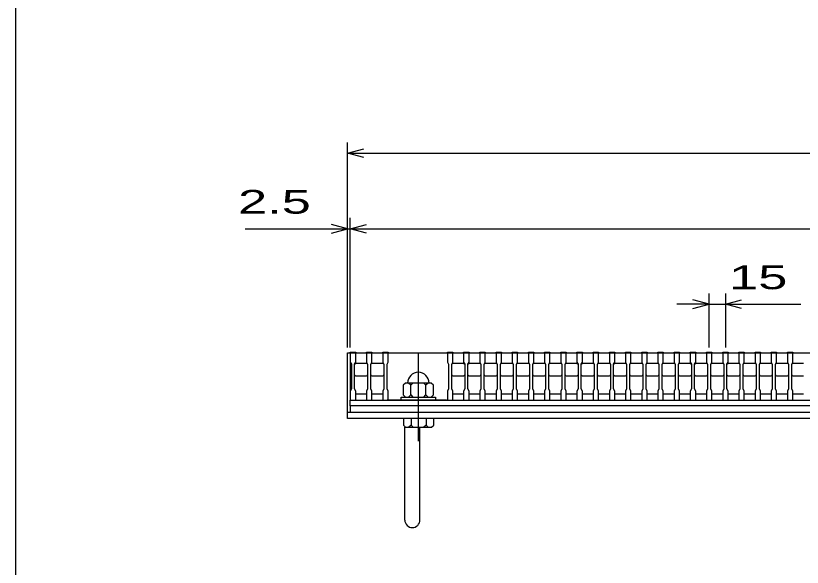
# Model space of a CAD drawing. Units: millimetres, scale not verified. Extents: x -1820 to 1736, y -1282 to 1048.
# Drawn here: x -1724 to -995, y -771 to -260 of the extents above; entities that cross this region are included whole.
import ezdxf
from ezdxf.enums import TextEntityAlignment as Align

# ---------------------------------------------------------------- set-up
doc = ezdxf.new("R2010")
doc.units = ezdxf.units.MM
doc.header["$LTSCALE"] = 10
doc.linetypes.add('CHAIN', pattern=[18.5, 12, -1.5, 3.5, -1.5])
for name, color, linetype, lineweight in [('0_2', 150, 'Continuous', 25), ('16', 3, 'Continuous', 25), ('19', 6, 'Continuous', 25), ('22', 4, 'Continuous', 25)]:
    doc.layers.add(name, color=color, linetype=linetype, lineweight=lineweight)
doc.styles.add('ベクトル', font='')
doc.styles.get('ベクトル').set_extended_font_data('ベクトル')

msp = doc.modelspace()

# ---------------------------------------------------------------- linework, layer by layer
at = {"layer": '0_2'}
msp.add_line((-1724, -1151.5), (-1724, 1048.5), dxfattribs=at)
at = {"layer": '16'}
for p, q in [((-1414, -572.5), (-1414, -571.8)), ((-1414, -571.8), (-1409, -571.8)), ((-1414, -572.5), (-1414, -581)), ((-1409, -572.5), (-1414, -572.5)), ((-1414, -572.5), (-1414, -610.5)), ((-1414, -572.5), (-419, -572.5)), ((-1409, -571.8), (-1409, -572.5)), ((-1409, -581), (-1409, -572.5)), ((-1399, -572.5), (-1399, -571.8)), ((-1399, -571.8), (-1394, -571.8)), ((-1399, -572.5), (-1399, -581)), ((-1394, -572.5), (-1399, -572.5)), ((-1394, -571.8), (-1394, -572.5)), ((-1394, -581), (-1394, -572.5)), ((-1384, -572.5), (-1384, -571.8)), ((-1384, -571.8), (-1379, -571.8)), ((-1384, -572.5), (-1384, -581)), ((-1379, -572.5), (-1384, -572.5)), ((-1380, -572.5), (-1325, -572.5)), ((-1379, -571.8), (-1379, -572.5)), ((-1379, -581), (-1379, -572.5)), ((-1324, -572.5), (-1324, -571.8)), ((-1324, -571.8), (-1319, -571.8)), ((-1324, -572.5), (-1324, -581)), ((-1319, -572.5), (-1324, -572.5)), ((-1319, -571.8), (-1319, -572.5)), ((-1319, -581), (-1319, -572.5)), ((-1309, -572.5), (-1309, -571.8)), ((-1309, -571.8), (-1304, -571.8)), ((-1309, -572.5), (-1309, -581)), ((-1304, -572.5), (-1309, -572.5)), ((-1304, -571.8), (-1304, -572.5)), ((-1304, -581), (-1304, -572.5)), ((-1294, -572.5), (-1294, -571.8)), ((-1294, -571.8), (-1289, -571.8)), ((-1294, -572.5), (-1294, -581)), ((-1289, -572.5), (-1294, -572.5)), ((-1289, -571.8), (-1289, -572.5)), ((-1289, -581), (-1289, -572.5)), ((-1279, -572.5), (-1279, -571.8)), ((-1279, -571.8), (-1274, -571.8)), ((-1279, -572.5), (-1279, -581)), ((-1274, -572.5), (-1279, -572.5)), ((-1274, -571.8), (-1274, -572.5)), ((-1274, -581), (-1274, -572.5)), ((-1264, -572.5), (-1264, -571.8)), ((-1264, -571.8), (-1259, -571.8)), ((-1264, -572.5), (-1264, -581)), ((-1259, -572.5), (-1264, -572.5)), ((-1259, -571.8), (-1259, -572.5)), ((-1259, -581), (-1259, -572.5)), ((-1249, -572.5), (-1249, -571.8)), ((-1249, -571.8), (-1244, -571.8)), ((-1249, -572.5), (-1249, -581)), ((-1244, -572.5), (-1249, -572.5)), ((-1244, -571.8), (-1244, -572.5)), ((-1244, -581), (-1244, -572.5)), ((-1234, -572.5), (-1234, -571.8)), ((-1234, -571.8), (-1229, -571.8)), ((-1234, -572.5), (-1234, -581)), ((-1229, -572.5), (-1234, -572.5)), ((-1229, -571.8), (-1229, -572.5)), ((-1229, -581), (-1229, -572.5)), ((-1219, -572.5), (-1219, -571.8)), ((-1219, -571.8), (-1214, -571.8)), ((-1219, -572.5), (-1219, -581)), ((-1214, -572.5), (-1219, -572.5)), ((-1214, -571.8), (-1214, -572.5)), ((-1214, -581), (-1214, -572.5)), ((-1204, -572.5), (-1204, -571.8)), ((-1204, -571.8), (-1199, -571.8)), ((-1204, -572.5), (-1204, -581)), ((-1199, -572.5), (-1204, -572.5)), ((-1199, -571.8), (-1199, -572.5)), ((-1199, -581), (-1199, -572.5)), ((-1189, -572.5), (-1189, -571.8)), ((-1189, -571.8), (-1184, -571.8)), ((-1189, -572.5), (-1189, -581)), ((-1184, -572.5), (-1189, -572.5)), ((-1184, -571.8), (-1184, -572.5)), ((-1184, -581), (-1184, -572.5)), ((-1174, -572.5), (-1174, -571.8)), ((-1174, -571.8), (-1169, -571.8)), ((-1174, -572.5), (-1174, -581)), ((-1169, -572.5), (-1174, -572.5)), ((-1169, -571.8), (-1169, -572.5)), ((-1169, -581), (-1169, -572.5)), ((-1159, -572.5), (-1159, -571.8)), ((-1159, -571.8), (-1154, -571.8)), ((-1159, -572.5), (-1159, -581)), ((-1154, -572.5), (-1159, -572.5)), ((-1154, -571.8), (-1154, -572.5)), ((-1154, -581), (-1154, -572.5)), ((-1144, -572.5), (-1144, -571.8)), ((-1144, -571.8), (-1139, -571.8)), ((-1144, -572.5), (-1144, -581)), ((-1139, -572.5), (-1144, -572.5)), ((-1139, -571.8), (-1139, -572.5)), ((-1139, -581), (-1139, -572.5)), ((-1129, -572.5), (-1129, -571.8)), ((-1129, -571.8), (-1124, -571.8)), ((-1129, -572.5), (-1129, -581)), ((-1124, -572.5), (-1129, -572.5)), ((-1124, -571.8), (-1124, -572.5)), ((-1124, -581), (-1124, -572.5)), ((-1114, -572.5), (-1114, -571.8)), ((-1114, -571.8), (-1109, -571.8)), ((-1114, -572.5), (-1114, -581)), ((-1109, -572.5), (-1114, -572.5)), ((-1109, -571.8), (-1109, -572.5)), ((-1109, -581), (-1109, -572.5)), ((-1099, -572.5), (-1099, -571.8)), ((-1099, -571.8), (-1094, -571.8)), ((-1099, -572.5), (-1099, -581)), ((-1094, -572.5), (-1099, -572.5)), ((-1094, -571.8), (-1094, -572.5)), ((-1094, -581), (-1094, -572.5)), ((-1084, -572.5), (-1084, -571.8)), ((-1084, -571.8), (-1079, -571.8)), ((-1084, -572.5), (-1084, -581)), ((-1079, -572.5), (-1084, -572.5)), ((-1079, -571.8), (-1079, -572.5)), ((-1079, -581), (-1079, -572.5)), ((-1069, -572.5), (-1069, -571.8)), ((-1069, -571.8), (-1064, -571.8)), ((-1069, -572.5), (-1069, -581)), ((-1064, -572.5), (-1069, -572.5)), ((-1064, -571.8), (-1064, -572.5)), ((-1064, -581), (-1064, -572.5)), ((-1054, -572.5), (-1054, -571.8)), ((-1054, -571.8), (-1049, -571.8)), ((-1054, -572.5), (-1054, -581)), ((-1049, -572.5), (-1054, -572.5)), ((-1049, -571.8), (-1049, -572.5)), ((-1049, -581), (-1049, -572.5)), ((-1039, -572.5), (-1039, -571.8)), ((-1039, -571.8), (-1034, -571.8)), ((-1039, -572.5), (-1039, -581)), ((-1034, -572.5), (-1039, -572.5)), ((-1034, -571.8), (-1034, -572.5)), ((-1034, -581), (-1034, -572.5)), ((-1024, -572.5), (-1024, -571.8)), ((-1024, -571.8), (-1019, -571.8)), ((-1024, -572.5), (-1024, -581)), ((-1019, -572.5), (-1024, -572.5)), ((-1019, -571.8), (-1019, -572.5)), ((-1019, -581), (-1019, -572.5)), ((-1009, -572.5), (-1009, -571.8)), ((-1009, -571.8), (-1004, -571.8)), ((-1009, -572.5), (-1009, -581)), ((-1004, -572.5), (-1009, -572.5)), ((-1004, -571.8), (-1004, -572.5)), ((-1004, -581), (-1004, -572.5)), ((-1414, -581), (-1413, -583)), ((-1413, -583), (-1413, -606)), ((-1410, -583), (-1409, -581)), ((-1410, -583), (-1409, -582)), ((-1410, -606), (-1410, -583)), ((-1409, -582), (-1399, -582)), ((-1399, -581), (-1398, -583)), ((-1399, -582), (-1398, -583)), ((-1398, -583), (-1398, -606)), ((-1395, -583), (-1394, -581)), ((-1395, -583), (-1394, -582)), ((-1395, -606), (-1395, -583)), ((-1394, -582), (-1384, -582)), ((-1384, -581), (-1383, -583)), ((-1384, -582), (-1383, -583)), ((-1383, -583), (-1383, -606)), ((-1380, -583), (-1379, -581)), ((-1380, -606), (-1380, -583)), ((-1324, -581), (-1323, -583)), ((-1323, -583), (-1323, -606)), ((-1320, -583), (-1319, -581)), ((-1320, -583), (-1319, -582)), ((-1320, -606), (-1320, -583)), ((-1319, -582), (-1309, -582)), ((-1309, -581), (-1308, -583)), ((-1309, -582), (-1308, -583)), ((-1308, -583), (-1308, -606)), ((-1305, -583), (-1304, -581)), ((-1305, -583), (-1304, -582)), ((-1305, -606), (-1305, -583)), ((-1304, -582), (-1294, -582)), ((-1294, -581), (-1293, -583)), ((-1294, -582), (-1293, -583)), ((-1293, -583), (-1293, -606)), ((-1290, -583), (-1289, -581)), ((-1290, -583), (-1289, -582)), ((-1290, -606), (-1290, -583)), ((-1289, -582), (-1279, -582)), ((-1279, -581), (-1278, -583)), ((-1279, -582), (-1278, -583)), ((-1278, -583), (-1278, -606)), ((-1275, -583), (-1274, -581)), ((-1275, -583), (-1274, -582)), ((-1275, -606), (-1275, -583)), ((-1274, -582), (-1264, -582)), ((-1264, -581), (-1263, -583)), ((-1264, -582), (-1263, -583)), ((-1263, -583), (-1263, -606)), ((-1260, -583), (-1259, -581)), ((-1260, -583), (-1259, -582)), ((-1260, -606), (-1260, -583)), ((-1259, -582), (-1249, -582)), ((-1249, -581), (-1248, -583)), ((-1249, -582), (-1248, -583)), ((-1248, -583), (-1248, -606)), ((-1245, -583), (-1244, -581)), ((-1245, -583), (-1244, -582)), ((-1245, -606), (-1245, -583)), ((-1244, -582), (-1234, -582)), ((-1234, -581), (-1233, -583)), ((-1234, -582), (-1233, -583)), ((-1233, -583), (-1233, -606)), ((-1230, -583), (-1229, -581)), ((-1230, -583), (-1229, -582)), ((-1230, -606), (-1230, -583)), ((-1229, -582), (-1219, -582)), ((-1219, -581), (-1218, -583)), ((-1219, -582), (-1218, -583)), ((-1218, -583), (-1218, -606)), ((-1215, -583), (-1214, -581)), ((-1215, -583), (-1214, -582)), ((-1215, -606), (-1215, -583)), ((-1214, -582), (-1204, -582)), ((-1204, -581), (-1203, -583)), ((-1204, -582), (-1203, -583)), ((-1203, -583), (-1203, -606)), ((-1200, -583), (-1199, -581)), ((-1200, -583), (-1199, -582)), ((-1200, -606), (-1200, -583)), ((-1199, -582), (-1189, -582)), ((-1189, -581), (-1188, -583)), ((-1189, -582), (-1188, -583)), ((-1188, -583), (-1188, -606)), ((-1185, -583), (-1184, -581)), ((-1185, -583), (-1184, -582)), ((-1185, -606), (-1185, -583)), ((-1184, -582), (-1174, -582)), ((-1174, -581), (-1173, -583)), ((-1174, -582), (-1173, -583)), ((-1173, -583), (-1173, -606)), ((-1170, -583), (-1169, -581)), ((-1170, -583), (-1169, -582)), ((-1170, -606), (-1170, -583)), ((-1169, -582), (-1159, -582)), ((-1159, -581), (-1158, -583)), ((-1159, -582), (-1158, -583)), ((-1158, -583), (-1158, -606)), ((-1155, -583), (-1154, -581)), ((-1155, -583), (-1154, -582)), ((-1155, -606), (-1155, -583)), ((-1154, -582), (-1144, -582)), ((-1144, -581), (-1143, -583)), ((-1144, -582), (-1143, -583)), ((-1143, -583), (-1143, -606)), ((-1140, -583), (-1139, -581)), ((-1140, -583), (-1139, -582)), ((-1140, -606), (-1140, -583)), ((-1139, -582), (-1129, -582)), ((-1129, -581), (-1128, -583)), ((-1129, -582), (-1128, -583)), ((-1128, -583), (-1128, -606)), ((-1125, -583), (-1124, -581)), ((-1125, -583), (-1124, -582)), ((-1125, -606), (-1125, -583)), ((-1124, -582), (-1114, -582)), ((-1114, -581), (-1113, -583)), ((-1114, -582), (-1113, -583)), ((-1113, -583), (-1113, -606)), ((-1110, -583), (-1109, -581)), ((-1110, -583), (-1109, -582)), ((-1110, -606), (-1110, -583)), ((-1109, -582), (-1099, -582)), ((-1099, -581), (-1098, -583)), ((-1099, -582), (-1098, -583)), ((-1098, -583), (-1098, -606)), ((-1095, -583), (-1094, -581)), ((-1095, -583), (-1094, -582)), ((-1095, -606), (-1095, -583)), ((-1094, -582), (-1084, -582)), ((-1084, -581), (-1083, -583)), ((-1084, -582), (-1083, -583)), ((-1083, -583), (-1083, -606)), ((-1080, -583), (-1079, -581)), ((-1080, -583), (-1079, -582)), ((-1080, -606), (-1080, -583)), ((-1079, -582), (-1069, -582)), ((-1069, -581), (-1068, -583)), ((-1069, -582), (-1068, -583)), ((-1068, -583), (-1068, -606)), ((-1065, -583), (-1064, -581)), ((-1065, -583), (-1064, -582)), ((-1065, -606), (-1065, -583)), ((-1064, -582), (-1054, -582)), ((-1054, -581), (-1053, -583)), ((-1054, -582), (-1053, -583)), ((-1053, -583), (-1053, -606)), ((-1050, -583), (-1049, -581)), ((-1050, -583), (-1049, -582)), ((-1050, -606), (-1050, -583)), ((-1049, -582), (-1039, -582)), ((-1039, -581), (-1038, -583)), ((-1039, -582), (-1038, -583)), ((-1038, -583), (-1038, -606)), ((-1035, -583), (-1034, -581)), ((-1035, -583), (-1034, -582)), ((-1035, -606), (-1035, -583)), ((-1034, -582), (-1024, -582)), ((-1024, -581), (-1023, -583)), ((-1024, -582), (-1023, -583)), ((-1023, -583), (-1023, -606)), ((-1020, -583), (-1019, -581)), ((-1020, -583), (-1019, -582)), ((-1020, -606), (-1020, -583)), ((-1019, -582), (-1009, -582)), ((-1009, -581), (-1008, -583)), ((-1009, -582), (-1008, -583)), ((-1008, -583), (-1008, -606)), ((-1005, -583), (-1004, -581)), ((-1005, -583), (-1004, -582)), ((-1005, -606), (-1005, -583)), ((-1004, -582), (-994, -582)), ((-1409, -594), (-1410, -593)), ((-1399, -594), (-1409, -594)), ((-1398, -593), (-1399, -594)), ((-1394, -594), (-1395, -593)), ((-1384, -594), (-1394, -594)), ((-1383, -593), (-1384, -594)), ((-1319, -594), (-1320, -593)), ((-1309, -594), (-1319, -594)), ((-1308, -593), (-1309, -594)), ((-1304, -594), (-1305, -593)), ((-1294, -594), (-1304, -594)), ((-1293, -593), (-1294, -594)), ((-1289, -594), (-1290, -593)), ((-1279, -594), (-1289, -594)), ((-1278, -593), (-1279, -594)), ((-1274, -594), (-1275, -593)), ((-1264, -594), (-1274, -594)), ((-1263, -593), (-1264, -594)), ((-1259, -594), (-1260, -593)), ((-1249, -594), (-1259, -594)), ((-1248, -593), (-1249, -594)), ((-1244, -594), (-1245, -593)), ((-1234, -594), (-1244, -594)), ((-1233, -593), (-1234, -594)), ((-1229, -594), (-1230, -593)), ((-1219, -594), (-1229, -594)), ((-1218, -593), (-1219, -594)), ((-1214, -594), (-1215, -593)), ((-1204, -594), (-1214, -594)), ((-1203, -593), (-1204, -594)), ((-1199, -594), (-1200, -593)), ((-1189, -594), (-1199, -594)), ((-1188, -593), (-1189, -594)), ((-1184, -594), (-1185, -593)), ((-1174, -594), (-1184, -594)), ((-1173, -593), (-1174, -594)), ((-1169, -594), (-1170, -593)), ((-1159, -594), (-1169, -594)), ((-1158, -593), (-1159, -594)), ((-1154, -594), (-1155, -593)), ((-1144, -594), (-1154, -594)), ((-1143, -593), (-1144, -594)), ((-1139, -594), (-1140, -593)), ((-1129, -594), (-1139, -594)), ((-1128, -593), (-1129, -594)), ((-1124, -594), (-1125, -593)), ((-1114, -594), (-1124, -594)), ((-1113, -593), (-1114, -594)), ((-1109, -594), (-1110, -593)), ((-1099, -594), (-1109, -594)), ((-1098, -593), (-1099, -594)), ((-1094, -594), (-1095, -593)), ((-1084, -594), (-1094, -594)), ((-1083, -593), (-1084, -594)), ((-1079, -594), (-1080, -593)), ((-1069, -594), (-1079, -594)), ((-1068, -593), (-1069, -594)), ((-1064, -594), (-1065, -593)), ((-1054, -594), (-1064, -594)), ((-1053, -593), (-1054, -594)), ((-1049, -594), (-1050, -593)), ((-1039, -594), (-1049, -594)), ((-1038, -593), (-1039, -594)), ((-1034, -594), (-1035, -593)), ((-1024, -594), (-1034, -594)), ((-1023, -593), (-1024, -594)), ((-1019, -594), (-1020, -593)), ((-1009, -594), (-1019, -594)), ((-1008, -593), (-1009, -594)), ((-1004, -594), (-1005, -593)), ((-994, -594), (-1004, -594)), ((-1363, -600.5), (-1365, -602.5)), ((-1365, -602.5), (-1365, -611.5)), ((-1339, -600.5), (-1363, -600.5)), ((-1358, -602.5), (-1360, -600.5)), ((-1356, -600.5), (-1358, -602.5)), ((-1358, -611.5), (-1358, -602.5)), ((-1344, -602.5), (-1346, -600.5)), ((-1342, -600.5), (-1344, -602.5)), ((-1344, -611.5), (-1344, -602.5)), ((-1337, -602.5), (-1339, -600.5)), ((-1337, -611.5), (-1337, -602.5)), ((-1413, -606), (-1414, -608)), ((-1414, -608), (-1414, -616.5)), ((-1409, -608), (-1410, -606)), ((-1409, -616.5), (-1409, -608)), ((-1409, -610.5), (-1399, -610.5)), ((-1398, -606), (-1399, -608)), ((-1399, -608), (-1399, -616.5)), ((-1394, -608), (-1395, -606)), ((-1394, -616.5), (-1394, -608)), ((-1394, -610.5), (-1384, -610.5)), ((-1383, -606), (-1384, -608)), ((-1384, -608), (-1384, -616.5)), ((-1379, -608), (-1380, -606)), ((-1379, -616.5), (-1379, -608)), ((-1365, -611.5), (-1363, -613.5)), ((-1360, -613.5), (-1358, -611.5)), ((-1358, -611.5), (-1356, -613.5)), ((-1346, -613.5), (-1344, -611.5)), ((-1344, -611.5), (-1342, -613.5)), ((-1339, -613.5), (-1337, -611.5)), ((-1323, -606), (-1324, -608)), ((-1324, -608), (-1324, -616.5)), ((-1319, -608), (-1320, -606)), ((-1319, -616.5), (-1319, -608)), ((-1319, -610.5), (-1309, -610.5)), ((-1308, -606), (-1309, -608)), ((-1309, -608), (-1309, -616.5)), ((-1304, -608), (-1305, -606)), ((-1304, -616.5), (-1304, -608)), ((-1304, -610.5), (-1294, -610.5)), ((-1293, -606), (-1294, -608)), ((-1294, -608), (-1294, -616.5)), ((-1289, -608), (-1290, -606)), ((-1289, -616.5), (-1289, -608)), ((-1289, -610.5), (-1279, -610.5)), ((-1278, -606), (-1279, -608)), ((-1279, -608), (-1279, -616.5)), ((-1274, -608), (-1275, -606)), ((-1274, -616.5), (-1274, -608)), ((-1274, -610.5), (-1264, -610.5)), ((-1263, -606), (-1264, -608)), ((-1264, -608), (-1264, -616.5)), ((-1259, -608), (-1260, -606)), ((-1259, -616.5), (-1259, -608)), ((-1259, -610.5), (-1249, -610.5)), ((-1248, -606), (-1249, -608)), ((-1249, -608), (-1249, -616.5)), ((-1244, -608), (-1245, -606)), ((-1244, -616.5), (-1244, -608)), ((-1244, -610.5), (-1234, -610.5)), ((-1233, -606), (-1234, -608)), ((-1234, -608), (-1234, -616.5)), ((-1229, -608), (-1230, -606)), ((-1229, -616.5), (-1229, -608)), ((-1229, -610.5), (-1219, -610.5)), ((-1218, -606), (-1219, -608)), ((-1219, -608), (-1219, -616.5)), ((-1214, -608), (-1215, -606)), ((-1214, -616.5), (-1214, -608)), ((-1214, -610.5), (-1204, -610.5)), ((-1203, -606), (-1204, -608)), ((-1204, -608), (-1204, -616.5)), ((-1199, -608), (-1200, -606)), ((-1199, -616.5), (-1199, -608)), ((-1199, -610.5), (-1189, -610.5)), ((-1188, -606), (-1189, -608)), ((-1189, -608), (-1189, -616.5)), ((-1184, -608), (-1185, -606)), ((-1184, -616.5), (-1184, -608)), ((-1184, -610.5), (-1174, -610.5)), ((-1173, -606), (-1174, -608)), ((-1174, -608), (-1174, -616.5)), ((-1169, -608), (-1170, -606)), ((-1169, -616.5), (-1169, -608)), ((-1169, -610.5), (-1159, -610.5)), ((-1158, -606), (-1159, -608)), ((-1159, -608), (-1159, -616.5)), ((-1154, -608), (-1155, -606)), ((-1154, -616.5), (-1154, -608)), ((-1154, -610.5), (-1144, -610.5)), ((-1143, -606), (-1144, -608)), ((-1144, -608), (-1144, -616.5)), ((-1139, -608), (-1140, -606)), ((-1139, -616.5), (-1139, -608)), ((-1139, -610.5), (-1129, -610.5)), ((-1128, -606), (-1129, -608)), ((-1129, -608), (-1129, -616.5)), ((-1124, -608), (-1125, -606)), ((-1124, -616.5), (-1124, -608)), ((-1124, -610.5), (-1114, -610.5)), ((-1113, -606), (-1114, -608)), ((-1114, -608), (-1114, -616.5)), ((-1109, -608), (-1110, -606)), ((-1109, -616.5), (-1109, -608)), ((-1109, -610.5), (-1099, -610.5)), ((-1098, -606), (-1099, -608)), ((-1099, -608), (-1099, -616.5)), ((-1094, -608), (-1095, -606)), ((-1094, -616.5), (-1094, -608)), ((-1094, -610.5), (-1084, -610.5)), ((-1083, -606), (-1084, -608)), ((-1084, -608), (-1084, -616.5)), ((-1079, -608), (-1080, -606)), ((-1079, -616.5), (-1079, -608)), ((-1079, -610.5), (-1069, -610.5)), ((-1068, -606), (-1069, -608)), ((-1069, -608), (-1069, -616.5)), ((-1064, -608), (-1065, -606)), ((-1064, -616.5), (-1064, -608)), ((-1064, -610.5), (-1054, -610.5)), ((-1053, -606), (-1054, -608)), ((-1054, -608), (-1054, -616.5)), ((-1049, -608), (-1050, -606)), ((-1049, -616.5), (-1049, -608)), ((-1049, -610.5), (-1039, -610.5)), ((-1038, -606), (-1039, -608)), ((-1039, -608), (-1039, -616.5)), ((-1034, -608), (-1035, -606)), ((-1034, -616.5), (-1034, -608)), ((-1034, -610.5), (-1024, -610.5)), ((-1023, -606), (-1024, -608)), ((-1024, -608), (-1024, -616.5)), ((-1019, -608), (-1020, -606)), ((-1019, -616.5), (-1019, -608)), ((-1019, -610.5), (-1009, -610.5)), ((-1008, -606), (-1009, -608)), ((-1009, -608), (-1009, -616.5)), ((-1004, -608), (-1005, -606)), ((-1004, -616.5), (-1004, -608)), ((-1004, -610.5), (-994, -610.5)), ((-1414, -616.5), (-1409, -616.5)), ((-1414, -616.5), (-419, -616.5)), ((-1414, -621.5), (-1414, -616.5)), ((-1399, -616.5), (-1394, -616.5)), ((-1384, -616.5), (-1379, -616.5)), ((-1325, -616.5), (-1380, -616.5)), ((-1367, -616.5), (-1367, -613.5)), ((-1367, -613.5), (-1335, -613.5)), ((-1335, -613.5), (-1335, -616.5)), ((-1324, -616.5), (-1319, -616.5)), ((-1309, -616.5), (-1304, -616.5)), ((-1294, -616.5), (-1289, -616.5)), ((-1279, -616.5), (-1274, -616.5)), ((-1264, -616.5), (-1259, -616.5)), ((-1249, -616.5), (-1244, -616.5)), ((-1234, -616.5), (-1229, -616.5)), ((-1219, -616.5), (-1214, -616.5)), ((-1204, -616.5), (-1199, -616.5)), ((-1189, -616.5), (-1184, -616.5)), ((-1174, -616.5), (-1169, -616.5)), ((-1159, -616.5), (-1154, -616.5)), ((-1144, -616.5), (-1139, -616.5)), ((-1129, -616.5), (-1124, -616.5)), ((-1114, -616.5), (-1109, -616.5)), ((-1099, -616.5), (-1094, -616.5)), ((-1084, -616.5), (-1079, -616.5)), ((-1069, -616.5), (-1064, -616.5)), ((-1054, -616.5), (-1049, -616.5)), ((-1039, -616.5), (-1034, -616.5)), ((-1024, -616.5), (-1019, -616.5)), ((-1009, -616.5), (-1004, -616.5)), ((-419, -621.5), (-1414, -621.5)), ((-1414, -621.5), (-1414, -627.5)), ((-1414, -627.5), (-419, -627.5))]:
    msp.add_line(p, q, dxfattribs=at)
at = {"layer": '16', "linetype": 'CHAIN'}
msp.add_line((-1351, -573.5), (-1351, -654.5), dxfattribs=at)
at = {"layer": '16'}
msp.add_arc((-1351, -600.5), 10, 0, 180, dxfattribs=at)
at = {"layer": '19'}
for p, q in [((-1416.5, -627.5), (-1416.5, -572.5)), ((-1416.5, -572.5), (-1414, -572.5)), ((-1416.5, -627.5), (-416.5, -627.5)), ((-1416.5, -633.5), (-1416.5, -627.5)), ((-416.5, -633.5), (-1416.5, -633.5)), ((-1364.75, -633.5), (-1364.75, -639.5)), ((-1357.75, -633.5), (-1357.75, -639.5)), ((-1343.75, -633.5), (-1343.75, -639.5)), ((-1336.75, -639.5), (-1336.75, -633.5)), ((-1364.75, -639.5), (-1362.75, -641.5)), ((-1357.75, -639.5), (-1359.75, -641.5)), ((-1355.75, -641.5), (-1357.75, -639.5)), ((-1343.75, -639.5), (-1345.75, -641.5)), ((-1341.75, -641.5), (-1343.75, -639.5)), ((-1338.75, -641.5), (-1336.75, -639.5)), ((-1363.5, -727.5), (-1363.5, -641.5)), ((-1362.75, -641.5), (-1338.75, -641.5)), ((-1349.5, -727.5), (-1349.5, -641.5))]:
    msp.add_line(p, q, dxfattribs=at)
msp.add_arc((-1356.5, -727.5), 7, 180, 0, dxfattribs=at)
at = {"layer": '22'}
for p, q in [((-1416.5, -567.5), (-1416.5, -377.5)), ((-1416.5, -387.5), (-1401.5, -383.5)), ((-1401.5, -391.5), (-1416.5, -387.5)), ((-1416.5, -387.5), (-416.5, -387.5)), ((-1416.5, -567.5), (-1416.5, -447.5)), ((-1414, -567.5), (-1414, -447.5)), ((-1511.5, -457.5), (-1416.5, -457.5)), ((-1416.5, -457.5), (-1431.5, -453.5)), ((-1431.5, -461.5), (-1416.5, -457.5)), ((-1416.5, -457.5), (-1414, -457.5)), ((-1414, -457.5), (-1399, -453.5)), ((-1399, -461.5), (-1414, -457.5)), ((-1414, -457.5), (-419, -457.5)), ((-1081.5, -527.5), (-1096.5, -523.5)), ((-1081.5, -567.5), (-1081.5, -517.5)), ((-1066.5, -517.5), (-1066.5, -567.5)), ((-1066.5, -527.5), (-1051.5, -523.5)), ((-1081.5, -527.5), (-1111.5, -527.5)), ((-1096.5, -531.5), (-1081.5, -527.5)), ((-1081.5, -527.5), (-1066.5, -527.5)), ((-1051.5, -531.5), (-1066.5, -527.5)), ((-1066.5, -527.5), (-996.5, -527.5))]:
    msp.add_line(p, q, dxfattribs=at)

# ---------------------------------------------------------------- texts
at = {"layer": '22', "color": 2, "style": 'ベクトル', "width": 1.65}
for s, p in [(' 2.5 ', (-1531.5, -432.5)), (' 15 ', (-1076.5, -502.5))]:
    msp.add_text(s, height=21.99, dxfattribs=at).set_placement(p, align=Align.MIDDLE_LEFT)

doc.saveas('drawing.dxf')
